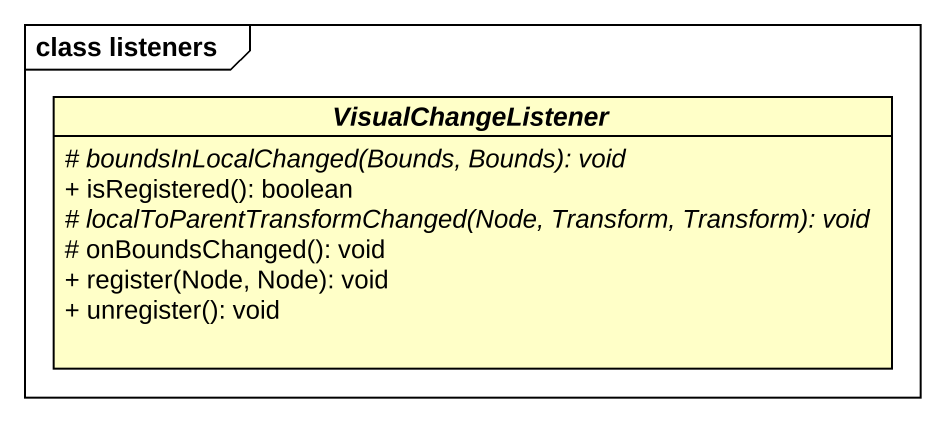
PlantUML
@startuml
mainframe class listeners
hide circle
hide empty members
skinparam classAttributeIconSize 0
abstract class VisualChangeListener #FFFFC8 {
  {abstract} # boundsInLocalChanged(Bounds, Bounds): void
  + isRegistered(): boolean
  {abstract} # localToParentTransformChanged(Node, Transform, Transform): void
  # onBoundsChanged(): void
  + register(Node, Node): void
  + unregister(): void
}
@enduml
